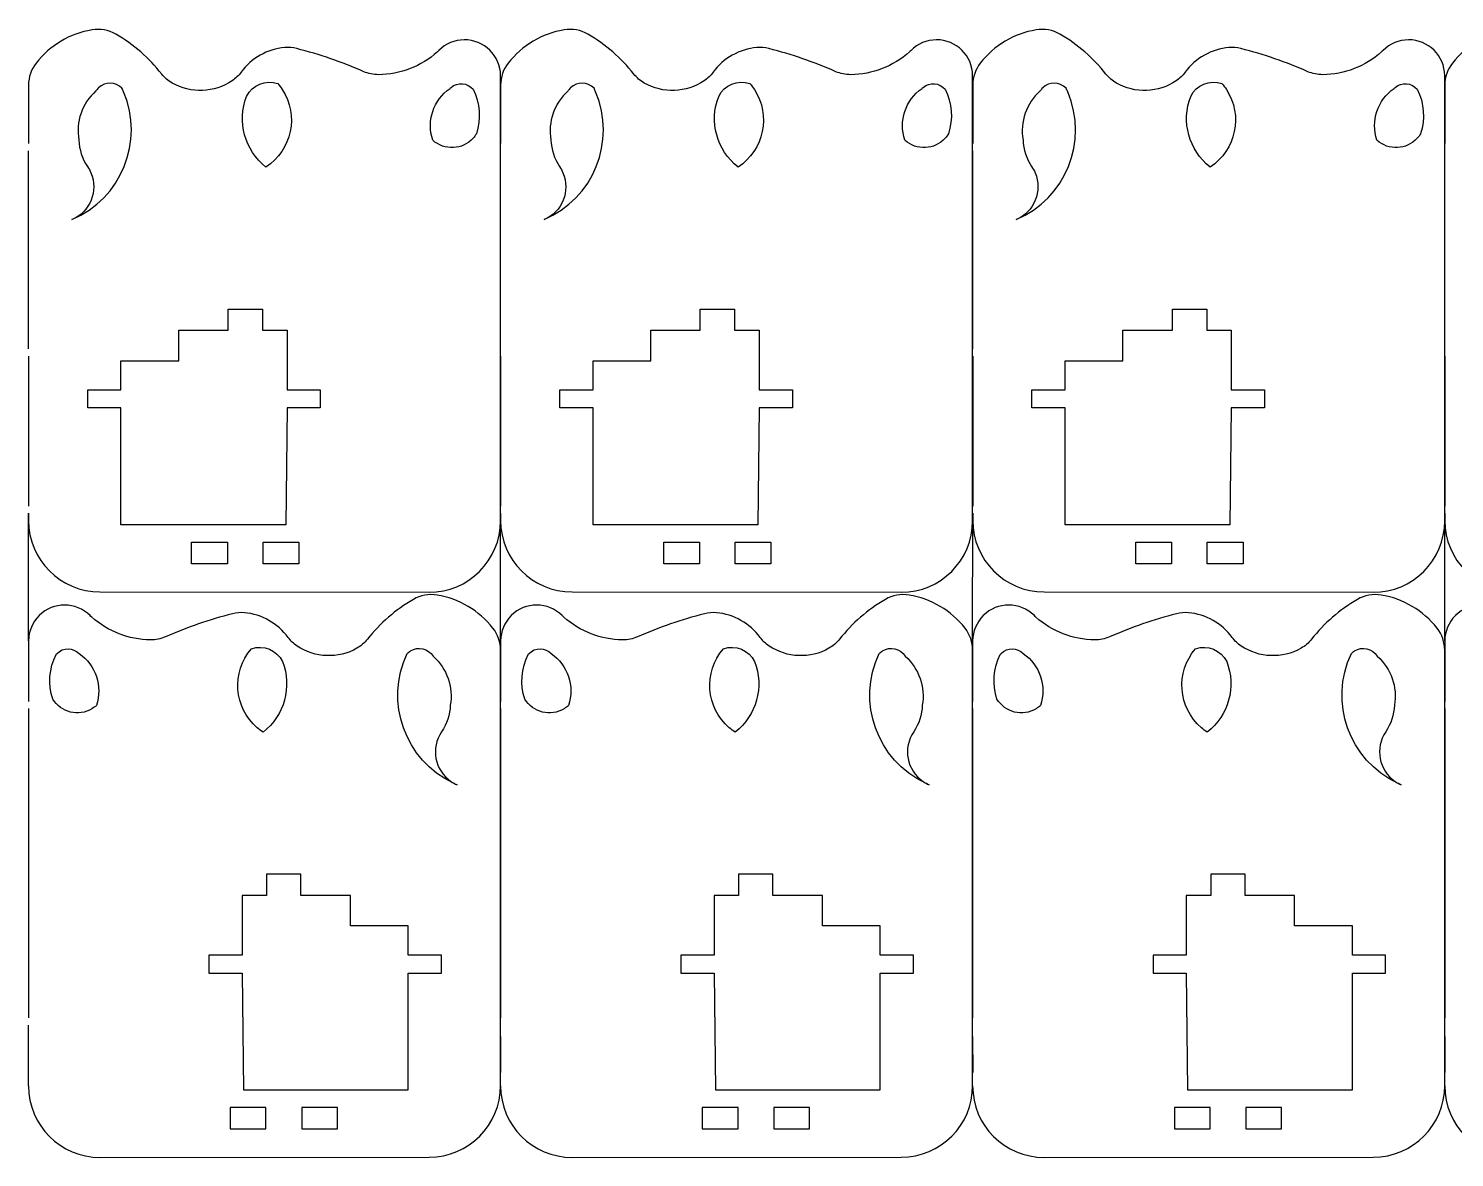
# Model space of a CAD drawing. Header units: inches. Extents: x -1166 to 134, y 1090 to 1990.
# Drawn here: x -410.5 to -211.2, y 1422.3 to 1580.1 of the extents above; entities that cross this region are included whole.
import ezdxf

# ---------------------------------------------------------------- set-up
doc = ezdxf.new("R2010")
doc.units = ezdxf.units.IN
doc.header["$MEASUREMENT"] = 0
doc.layers.add('Corte exterior', color=7, linetype='Continuous')
doc.layers.add('grabado linea medio', color=7, linetype='Continuous')

# ---------------------------------------------------------------- blocks, each defined once
blk = doc.blocks.new('block 4')
at = {"layer": 'Corte exterior', "color": 1, "lineweight": 25}
blk.add_lwpolyline([(-410.52, 1535.3), (-410.52, 1563)], dxfattribs=at)
blk = doc.blocks.new('block 9')
at = {"layer": 'Corte exterior', "color": 1, "lineweight": 25}
blk.add_lwpolyline([(-410.52, 1494.5), (-410.52, 1486.04)], dxfattribs=at)
blk = doc.blocks.new('block 14')
at = {"layer": 'Corte exterior', "color": 1, "lineweight": 25}
blk.add_lwpolyline([(-410.52, 1485.04), (-410.52, 1441.8)], dxfattribs=at)
blk = doc.blocks.new('block 19')
at = {"layer": 'Corte exterior', "color": 1, "lineweight": 25}
blk.add_lwpolyline([(-410.52, 1534.3), (-410.52, 1513.33)], dxfattribs=at)
blk = doc.blocks.new('block 24')
at = {"layer": 'Corte exterior', "color": 1, "lineweight": 25}
blk.add_lwpolyline([(-344.52, 1439.18), (-344.52, 1434.18)], dxfattribs=at)
blk = doc.blocks.new('block 30')
at = {"layer": 'Corte exterior', "color": 1, "lineweight": 25}
blk.add_open_spline([(-410.52, 1432.3), (-410.52, 1426.77), (-406.05, 1422.3), (-400.52, 1422.3), (-400.52, 1422.3), (-400.52, 1422.3), (-400.51, 1422.3), (-400.51, 1422.3), (-354.51, 1422.34), (-354.51, 1422.34), (-348.99, 1422.35), (-344.52, 1426.82), (-344.52, 1432.34), (-344.52, 1432.34), (-344.52, 1493.18), (-344.52, 1493.18), (-344.52, 1494.3), (-344.9, 1495.39), (-345.59, 1496.27), (-347.53, 1498.73), (-350.31, 1500.38), (-353.4, 1500.9), (-354.54, 1501.09), (-355.72, 1500.87), (-356.72, 1500.29), (-359.2, 1498.86), (-361.38, 1496.97), (-363.15, 1494.72), (-363.55, 1494.21), (-364.04, 1493.79), (-364.61, 1493.47), (-367.23, 1491.97), (-370.48, 1492.1), (-372.98, 1493.78), (-373.46, 1494.1), (-373.89, 1494.51), (-374.23, 1494.98), (-375.68, 1496.95), (-377.9, 1498.21), (-380.34, 1498.43), (-380.91, 1498.47), (-381.47, 1498.43), (-382.02, 1498.29), (-385.22, 1497.47), (-388.36, 1496.39), (-391.39, 1495.06), (-392.04, 1494.77), (-392.74, 1494.63), (-393.46, 1494.64), (-396.49, 1494.67), (-399.42, 1495.8), (-401.68, 1497.82), (-401.76, 1497.89), (-401.83, 1497.95), (-401.9, 1498.02), (-403.87, 1500), (-407.06, 1500), (-409.04, 1498.03), (-409.98, 1497.1), (-410.51, 1495.82), (-410.52, 1494.5), (-410.52, 1494.5), (-410.52, 1512.33), (-410.52, 1512.33), (-410.52, 1512.33), (-410.52, 1511.33), (-410.52, 1511.33), (-410.52, 1505.82), (-406.05, 1501.34), (-400.53, 1501.33), (-400.53, 1501.33), (-354.53, 1501.29), (-354.53, 1501.29), (-349.01, 1501.28), (-344.53, 1505.76), (-344.52, 1511.28), (-344.52, 1511.28), (-344.52, 1511.29), (-344.52, 1511.29), (-344.52, 1511.29), (-344.52, 1573.49), (-344.52, 1573.49), (-344.54, 1576.28), (-346.82, 1578.52), (-349.61, 1578.5), (-350.94, 1578.49), (-352.21, 1577.96), (-353.15, 1577.02), (-353.21, 1576.95), (-353.29, 1576.88), (-353.36, 1576.81), (-355.63, 1574.79), (-358.55, 1573.66), (-361.59, 1573.63), (-362.3, 1573.62), (-363, 1573.77), (-363.65, 1574.05), (-366.68, 1575.39), (-369.82, 1576.47), (-373.03, 1577.28), (-373.57, 1577.42), (-374.14, 1577.47), (-374.7, 1577.42), (-377.14, 1577.2), (-379.37, 1575.95), (-380.81, 1573.97), (-381.16, 1573.5), (-381.58, 1573.1), (-382.06, 1572.77), (-384.57, 1571.09), (-387.81, 1570.97), (-390.43, 1572.46), (-391, 1572.78), (-391.5, 1573.21), (-391.9, 1573.72), (-393.66, 1575.97), (-395.84, 1577.86), (-398.32, 1579.29), (-399.32, 1579.87), (-400.5, 1580.08), (-401.64, 1579.89), (-404.73, 1579.38), (-407.52, 1577.73), (-409.45, 1575.26), (-410.14, 1574.38), (-410.52, 1573.29), (-410.52, 1572.17), (-410.52, 1572.17), (-410.52, 1564), (-410.52, 1564)], degree=3, knots=[0, 0, 0, 0, 1, 1, 1, 2, 2, 2, 3, 3, 3, 4, 4, 4, 5, 5, 5, 6, 6, 6, 7, 7, 7, 8, 8, 8, 9, 9, 9, 10, 10, 10, 11, 11, 11, 12, 12, 12, 13, 13, 13, 14, 14, 14, 15, 15, 15, 16, 16, 16, 17, 17, 17, 18, 18, 18, 19, 19, 19, 20, 20, 20, 21, 21, 21, 22, 22, 22, 23, 23, 23, 24, 24, 24, 25, 25, 25, 26, 26, 26, 27, 27, 27, 28, 28, 28, 29, 29, 29, 30, 30, 30, 31, 31, 31, 32, 32, 32, 33, 33, 33, 34, 34, 34, 35, 35, 35, 36, 36, 36, 37, 37, 37, 38, 38, 38, 39, 39, 39, 40, 40, 40, 41, 41, 41, 42, 42, 42, 43, 43, 43, 43], dxfattribs=at)
blk = doc.blocks.new('block 35')
at = {"layer": 'Corte exterior', "color": 1, "lineweight": 25}
blk.add_lwpolyline([(-410.52, 1432.3), (-410.52, 1440.8)], dxfattribs=at)
blk = doc.blocks.new('block 40')
at = {"layer": 'Corte exterior', "color": 1, "lineweight": 25}
blk.add_lwpolyline([(-382.32, 1426.28), (-377.32, 1426.28), (-377.32, 1429.28), (-382.32, 1429.28), (-382.32, 1426.28)], dxfattribs=at)
blk = doc.blocks.new('block 45')
at = {"layer": 'Corte exterior', "color": 1, "lineweight": 25}
blk.add_lwpolyline([(-372.32, 1426.28), (-367.32, 1426.28), (-367.32, 1429.28), (-372.32, 1429.28), (-372.32, 1426.28)], dxfattribs=at)
blk = doc.blocks.new('block 50')
at = {"layer": 'Corte exterior', "color": 1, "lineweight": 25}
blk.add_open_spline([(-407.14, 1486.37), (-406, 1484.48), (-403.54, 1483.87), (-401.65, 1485.01), (-401.43, 1485.15), (-401.22, 1485.3), (-401.03, 1485.47), (-400.14, 1488.16), (-401.12, 1491.12), (-403.45, 1492.73), (-404.3, 1493.59), (-405.68, 1493.6), (-406.54, 1492.75), (-406.59, 1492.71), (-406.63, 1492.66), (-406.67, 1492.61), (-407.64, 1490.67), (-407.81, 1488.43), (-407.14, 1486.37)], degree=3, knots=[0, 0, 0, 0, 1, 1, 1, 2, 2, 2, 3, 3, 3, 4, 4, 4, 5, 5, 5, 6, 6, 6, 6], dxfattribs=at)
blk = doc.blocks.new('block 55')
at = {"layer": 'Corte exterior', "color": 1, "lineweight": 25}
blk.add_open_spline([(-377.72, 1481.73), (-374.74, 1484.07), (-373.64, 1488.08), (-375.01, 1491.61), (-375.81, 1493.21), (-377.67, 1493.98), (-379.37, 1493.4), (-382.19, 1490.13), (-381.83, 1485.18), (-378.55, 1482.36), (-378.29, 1482.13), (-378.01, 1481.92), (-377.72, 1481.73)], degree=3, knots=[0, 0, 0, 0, 1, 1, 1, 2, 2, 2, 3, 3, 3, 4, 4, 4, 4], dxfattribs=at)
blk = doc.blocks.new('block 60')
at = {"layer": 'Corte exterior', "color": 1, "lineweight": 25}
blk.add_open_spline([(-350.59, 1474.37), (-350.9, 1474.5), (-351.19, 1474.66), (-351.46, 1474.85), (-353.74, 1476.4), (-354.33, 1479.52), (-352.77, 1481.8), (-352.02, 1482.89), (-351.6, 1484.17), (-351.56, 1485.49), (-351.11, 1488.04), (-352.01, 1490.64), (-353.95, 1492.36), (-354.63, 1493.44), (-356.06, 1493.77), (-357.14, 1493.1), (-357.3, 1493), (-357.45, 1492.88), (-357.58, 1492.74), (-360.8, 1485.95), (-357.9, 1477.83), (-351.11, 1474.6), (-350.94, 1474.52), (-350.77, 1474.45), (-350.59, 1474.37)], degree=3, knots=[0, 0, 0, 0, 1, 1, 1, 2, 2, 2, 3, 3, 3, 4, 4, 4, 5, 5, 5, 6, 6, 6, 7, 7, 7, 8, 8, 8, 8], dxfattribs=at)
blk = doc.blocks.new('block 65')
at = {"layer": 'Corte exterior', "color": 1, "lineweight": 25}
blk.add_lwpolyline([(-382.72, 1508.27), (-382.72, 1505.27), (-387.72, 1505.27), (-387.72, 1508.27), (-382.72, 1508.27)], dxfattribs=at)
blk = doc.blocks.new('block 70')
at = {"layer": 'Corte exterior', "color": 1, "lineweight": 25}
blk.add_lwpolyline([(-372.72, 1508.27), (-372.72, 1505.27), (-377.72, 1505.27), (-377.72, 1508.27), (-372.72, 1508.27)], dxfattribs=at)
blk = doc.blocks.new('block 75')
at = {"layer": 'Corte exterior', "color": 1, "lineweight": 25}
blk.add_open_spline([(-404.45, 1553.37), (-401.91, 1554.44), (-400.72, 1557.38), (-401.8, 1559.92), (-401.93, 1560.23), (-402.09, 1560.52), (-402.27, 1560.79), (-403.02, 1561.88), (-403.44, 1563.16), (-403.48, 1564.49), (-403.94, 1567.03), (-403.03, 1569.64), (-401.09, 1571.35), (-400.99, 1571.51), (-400.87, 1571.66), (-400.74, 1571.79), (-399.82, 1572.68), (-398.35, 1572.66), (-397.46, 1571.74), (-397.38, 1571.57), (-397.3, 1571.39), (-397.23, 1571.22), (-394.29, 1564.3), (-397.53, 1556.3), (-404.45, 1553.37)], degree=3, knots=[0, 0, 0, 0, 1, 1, 1, 2, 2, 2, 3, 3, 3, 4, 4, 4, 5, 5, 5, 6, 6, 6, 7, 7, 7, 8, 8, 8, 8], dxfattribs=at)
blk = doc.blocks.new('block 80')
at = {"layer": 'Corte exterior', "color": 1, "lineweight": 25}
blk.add_open_spline([(-375.67, 1572.4), (-377.37, 1572.97), (-379.23, 1572.21), (-380.03, 1570.6), (-381.4, 1567.07), (-380.3, 1563.07), (-377.33, 1560.72), (-373.7, 1563.09), (-372.68, 1567.94), (-375.05, 1571.56), (-375.24, 1571.85), (-375.45, 1572.13), (-375.67, 1572.4)], degree=3, knots=[0, 0, 0, 0, 1, 1, 1, 2, 2, 2, 3, 3, 3, 4, 4, 4, 4], dxfattribs=at)
blk = doc.blocks.new('block 85')
at = {"layer": 'Corte exterior', "color": 1, "lineweight": 25}
blk.add_open_spline([(-348.37, 1571.6), (-349.15, 1572.52), (-350.52, 1572.64), (-351.45, 1571.86), (-351.5, 1571.82), (-351.55, 1571.77), (-351.59, 1571.72), (-353.92, 1570.11), (-354.91, 1567.15), (-354.01, 1564.47), (-352.37, 1562.99), (-349.84, 1563.11), (-348.36, 1564.75), (-348.19, 1564.94), (-348.04, 1565.15), (-347.9, 1565.37), (-347.24, 1567.42), (-347.4, 1569.66), (-348.37, 1571.6)], degree=3, knots=[0, 0, 0, 0, 1, 1, 1, 2, 2, 2, 3, 3, 3, 4, 4, 4, 5, 5, 5, 6, 6, 6, 6], dxfattribs=at)
blk = doc.blocks.new('block 89')
at = {"layer": 'Corte exterior', "color": 1, "lineweight": 25}
blk.add_lwpolyline([(-344.52, 1535.3), (-344.52, 1563)], dxfattribs=at)
blk = doc.blocks.new('block 94')
at = {"layer": 'Corte exterior', "color": 1, "lineweight": 25}
blk.add_lwpolyline([(-344.52, 1494.5), (-344.52, 1486.04)], dxfattribs=at)
blk = doc.blocks.new('block 99')
at = {"layer": 'Corte exterior', "color": 1, "lineweight": 25}
blk.add_lwpolyline([(-344.52, 1485.04), (-344.52, 1441.8)], dxfattribs=at)
blk = doc.blocks.new('block 104')
at = {"layer": 'Corte exterior', "color": 1, "lineweight": 25}
blk.add_lwpolyline([(-344.52, 1534.3), (-344.52, 1513.33)], dxfattribs=at)
blk = doc.blocks.new('block 109')
at = {"layer": 'Corte exterior', "color": 1, "lineweight": 25}
blk.add_lwpolyline([(-278.52, 1439.18), (-278.51, 1434.18)], dxfattribs=at)
blk = doc.blocks.new('block 115')
at = {"layer": 'Corte exterior', "color": 1, "lineweight": 25}
blk.add_open_spline([(-344.52, 1432.3), (-344.52, 1426.77), (-340.04, 1422.3), (-334.52, 1422.3), (-334.52, 1422.3), (-334.51, 1422.3), (-334.51, 1422.3), (-334.51, 1422.3), (-288.51, 1422.34), (-288.51, 1422.34), (-282.99, 1422.35), (-278.52, 1426.82), (-278.52, 1432.34), (-278.52, 1432.34), (-278.52, 1493.18), (-278.52, 1493.18), (-278.52, 1494.3), (-278.9, 1495.39), (-279.59, 1496.27), (-281.52, 1498.73), (-284.31, 1500.38), (-287.4, 1500.9), (-288.54, 1501.09), (-289.72, 1500.87), (-290.72, 1500.29), (-293.2, 1498.86), (-295.38, 1496.97), (-297.14, 1494.72), (-297.54, 1494.21), (-298.04, 1493.79), (-298.61, 1493.47), (-301.23, 1491.97), (-304.47, 1492.1), (-306.98, 1493.78), (-307.46, 1494.1), (-307.88, 1494.51), (-308.23, 1494.98), (-309.67, 1496.95), (-311.9, 1498.21), (-314.34, 1498.43), (-314.9, 1498.47), (-315.47, 1498.43), (-316.01, 1498.29), (-319.22, 1497.47), (-322.36, 1496.39), (-325.39, 1495.06), (-326.04, 1494.77), (-326.74, 1494.63), (-327.45, 1494.64), (-330.49, 1494.67), (-333.41, 1495.8), (-335.68, 1497.82), (-335.75, 1497.89), (-335.82, 1497.95), (-335.89, 1498.02), (-337.86, 1500), (-341.06, 1500), (-343.04, 1498.03), (-343.98, 1497.1), (-344.51, 1495.82), (-344.52, 1494.5), (-344.52, 1494.5), (-344.52, 1512.33), (-344.52, 1512.33), (-344.52, 1512.33), (-344.52, 1511.33), (-344.52, 1511.33), (-344.52, 1505.82), (-340.05, 1501.34), (-334.53, 1501.33), (-334.53, 1501.33), (-288.53, 1501.29), (-288.53, 1501.29), (-283, 1501.28), (-278.52, 1505.76), (-278.52, 1511.28), (-278.52, 1511.28), (-278.52, 1511.29), (-278.52, 1511.29), (-278.52, 1511.29), (-278.52, 1573.49), (-278.52, 1573.49), (-278.54, 1576.28), (-280.81, 1578.52), (-283.6, 1578.5), (-284.93, 1578.49), (-286.2, 1577.96), (-287.14, 1577.02), (-287.21, 1576.95), (-287.28, 1576.88), (-287.36, 1576.81), (-289.62, 1574.79), (-292.55, 1573.66), (-295.58, 1573.63), (-296.29, 1573.62), (-297, 1573.77), (-297.65, 1574.05), (-300.68, 1575.39), (-303.82, 1576.47), (-307.02, 1577.28), (-307.57, 1577.42), (-308.13, 1577.47), (-308.7, 1577.42), (-311.13, 1577.2), (-313.36, 1575.95), (-314.81, 1573.97), (-315.15, 1573.5), (-315.57, 1573.1), (-316.06, 1572.77), (-318.56, 1571.09), (-321.81, 1570.97), (-324.43, 1572.46), (-325, 1572.78), (-325.49, 1573.21), (-325.89, 1573.72), (-327.66, 1575.97), (-329.84, 1577.86), (-332.32, 1579.29), (-333.32, 1579.87), (-334.49, 1580.08), (-335.64, 1579.89), (-338.73, 1579.38), (-341.51, 1577.73), (-343.45, 1575.26), (-344.14, 1574.38), (-344.52, 1573.29), (-344.52, 1572.17), (-344.52, 1572.17), (-344.52, 1564), (-344.52, 1564)], degree=3, knots=[0, 0, 0, 0, 1, 1, 1, 2, 2, 2, 3, 3, 3, 4, 4, 4, 5, 5, 5, 6, 6, 6, 7, 7, 7, 8, 8, 8, 9, 9, 9, 10, 10, 10, 11, 11, 11, 12, 12, 12, 13, 13, 13, 14, 14, 14, 15, 15, 15, 16, 16, 16, 17, 17, 17, 18, 18, 18, 19, 19, 19, 20, 20, 20, 21, 21, 21, 22, 22, 22, 23, 23, 23, 24, 24, 24, 25, 25, 25, 26, 26, 26, 27, 27, 27, 28, 28, 28, 29, 29, 29, 30, 30, 30, 31, 31, 31, 32, 32, 32, 33, 33, 33, 34, 34, 34, 35, 35, 35, 36, 36, 36, 37, 37, 37, 38, 38, 38, 39, 39, 39, 40, 40, 40, 41, 41, 41, 42, 42, 42, 43, 43, 43, 43], dxfattribs=at)
blk = doc.blocks.new('block 120')
at = {"layer": 'Corte exterior', "color": 1, "lineweight": 25}
blk.add_lwpolyline([(-344.52, 1432.3), (-344.52, 1440.8)], dxfattribs=at)
blk = doc.blocks.new('block 125')
at = {"layer": 'Corte exterior', "color": 1, "lineweight": 25}
blk.add_lwpolyline([(-316.32, 1426.28), (-311.32, 1426.28), (-311.32, 1429.28), (-316.32, 1429.28), (-316.32, 1426.28)], dxfattribs=at)
blk = doc.blocks.new('block 130')
at = {"layer": 'Corte exterior', "color": 1, "lineweight": 25}
blk.add_lwpolyline([(-306.32, 1426.28), (-301.32, 1426.28), (-301.32, 1429.28), (-306.32, 1429.28), (-306.32, 1426.28)], dxfattribs=at)
blk = doc.blocks.new('block 135')
at = {"layer": 'Corte exterior', "color": 1, "lineweight": 25}
blk.add_open_spline([(-341.14, 1486.37), (-340, 1484.48), (-337.54, 1483.87), (-335.65, 1485.01), (-335.43, 1485.15), (-335.22, 1485.3), (-335.03, 1485.47), (-334.13, 1488.16), (-335.12, 1491.12), (-337.45, 1492.73), (-338.29, 1493.59), (-339.68, 1493.6), (-340.54, 1492.75), (-340.58, 1492.71), (-340.63, 1492.66), (-340.67, 1492.61), (-341.64, 1490.67), (-341.8, 1488.43), (-341.14, 1486.37)], degree=3, knots=[0, 0, 0, 0, 1, 1, 1, 2, 2, 2, 3, 3, 3, 4, 4, 4, 5, 5, 5, 6, 6, 6, 6], dxfattribs=at)
blk = doc.blocks.new('block 140')
at = {"layer": 'Corte exterior', "color": 1, "lineweight": 25}
blk.add_open_spline([(-311.71, 1481.73), (-308.74, 1484.07), (-307.64, 1488.08), (-309.01, 1491.61), (-309.81, 1493.21), (-311.67, 1493.98), (-313.37, 1493.4), (-316.19, 1490.13), (-315.82, 1485.18), (-312.55, 1482.36), (-312.28, 1482.13), (-312, 1481.92), (-311.71, 1481.73)], degree=3, knots=[0, 0, 0, 0, 1, 1, 1, 2, 2, 2, 3, 3, 3, 4, 4, 4, 4], dxfattribs=at)
blk = doc.blocks.new('block 145')
at = {"layer": 'Corte exterior', "color": 1, "lineweight": 25}
blk.add_open_spline([(-284.59, 1474.37), (-284.89, 1474.5), (-285.18, 1474.66), (-285.46, 1474.85), (-287.74, 1476.4), (-288.32, 1479.52), (-286.76, 1481.8), (-286.02, 1482.89), (-285.6, 1484.17), (-285.56, 1485.49), (-285.1, 1488.04), (-286.01, 1490.64), (-287.95, 1492.36), (-288.63, 1493.44), (-290.06, 1493.77), (-291.14, 1493.1), (-291.3, 1493), (-291.45, 1492.88), (-291.58, 1492.74), (-294.8, 1485.95), (-291.9, 1477.83), (-285.1, 1474.6), (-284.93, 1474.52), (-284.76, 1474.45), (-284.59, 1474.37)], degree=3, knots=[0, 0, 0, 0, 1, 1, 1, 2, 2, 2, 3, 3, 3, 4, 4, 4, 5, 5, 5, 6, 6, 6, 7, 7, 7, 8, 8, 8, 8], dxfattribs=at)
blk = doc.blocks.new('block 150')
at = {"layer": 'Corte exterior', "color": 1, "lineweight": 25}
blk.add_lwpolyline([(-316.72, 1508.27), (-316.72, 1505.27), (-321.72, 1505.27), (-321.72, 1508.27), (-316.72, 1508.27)], dxfattribs=at)
blk = doc.blocks.new('block 155')
at = {"layer": 'Corte exterior', "color": 1, "lineweight": 25}
blk.add_lwpolyline([(-306.72, 1508.27), (-306.72, 1505.27), (-311.72, 1505.27), (-311.72, 1508.27), (-306.72, 1508.27)], dxfattribs=at)
blk = doc.blocks.new('block 160')
at = {"layer": 'Corte exterior', "color": 1, "lineweight": 25}
blk.add_open_spline([(-338.45, 1553.37), (-335.91, 1554.44), (-334.72, 1557.38), (-335.8, 1559.92), (-335.93, 1560.23), (-336.09, 1560.52), (-336.27, 1560.79), (-337.02, 1561.88), (-337.44, 1563.16), (-337.48, 1564.49), (-337.93, 1567.03), (-337.03, 1569.64), (-335.09, 1571.35), (-334.99, 1571.51), (-334.87, 1571.66), (-334.73, 1571.79), (-333.81, 1572.68), (-332.35, 1572.66), (-331.46, 1571.74), (-331.38, 1571.57), (-331.3, 1571.39), (-331.23, 1571.22), (-328.29, 1564.3), (-331.52, 1556.3), (-338.45, 1553.37)], degree=3, knots=[0, 0, 0, 0, 1, 1, 1, 2, 2, 2, 3, 3, 3, 4, 4, 4, 5, 5, 5, 6, 6, 6, 7, 7, 7, 8, 8, 8, 8], dxfattribs=at)
blk = doc.blocks.new('block 165')
at = {"layer": 'Corte exterior', "color": 1, "lineweight": 25}
blk.add_open_spline([(-309.67, 1572.4), (-311.37, 1572.97), (-313.23, 1572.21), (-314.03, 1570.6), (-315.4, 1567.07), (-314.3, 1563.07), (-311.32, 1560.72), (-307.7, 1563.09), (-306.68, 1567.94), (-309.04, 1571.56), (-309.23, 1571.85), (-309.44, 1572.13), (-309.67, 1572.4)], degree=3, knots=[0, 0, 0, 0, 1, 1, 1, 2, 2, 2, 3, 3, 3, 4, 4, 4, 4], dxfattribs=at)
blk = doc.blocks.new('block 170')
at = {"layer": 'Corte exterior', "color": 1, "lineweight": 25}
blk.add_open_spline([(-282.36, 1571.6), (-283.14, 1572.52), (-284.52, 1572.64), (-285.44, 1571.86), (-285.49, 1571.82), (-285.54, 1571.77), (-285.59, 1571.72), (-287.92, 1570.11), (-288.9, 1567.15), (-288.01, 1564.47), (-286.37, 1562.99), (-283.84, 1563.11), (-282.36, 1564.75), (-282.19, 1564.94), (-282.03, 1565.15), (-281.9, 1565.37), (-281.23, 1567.42), (-281.4, 1569.66), (-282.36, 1571.6)], degree=3, knots=[0, 0, 0, 0, 1, 1, 1, 2, 2, 2, 3, 3, 3, 4, 4, 4, 5, 5, 5, 6, 6, 6, 6], dxfattribs=at)
blk = doc.blocks.new('block 174')
at = {"layer": 'Corte exterior', "color": 1, "lineweight": 25}
blk.add_lwpolyline([(-278.51, 1535.3), (-278.51, 1563)], dxfattribs=at)
blk = doc.blocks.new('block 179')
at = {"layer": 'Corte exterior', "color": 1, "lineweight": 25}
blk.add_lwpolyline([(-278.52, 1494.5), (-278.52, 1486.04)], dxfattribs=at)
blk = doc.blocks.new('block 184')
at = {"layer": 'Corte exterior', "color": 1, "lineweight": 25}
blk.add_lwpolyline([(-278.52, 1485.04), (-278.52, 1441.8)], dxfattribs=at)
blk = doc.blocks.new('block 189')
at = {"layer": 'Corte exterior', "color": 1, "lineweight": 25}
blk.add_lwpolyline([(-278.51, 1534.3), (-278.51, 1513.33)], dxfattribs=at)
blk = doc.blocks.new('block 194')
at = {"layer": 'Corte exterior', "color": 1, "lineweight": 25}
blk.add_lwpolyline([(-212.51, 1439.18), (-212.51, 1434.18)], dxfattribs=at)
blk = doc.blocks.new('block 200')
at = {"layer": 'Corte exterior', "color": 1, "lineweight": 25}
blk.add_open_spline([(-278.52, 1432.3), (-278.52, 1426.77), (-274.04, 1422.3), (-268.52, 1422.3), (-268.51, 1422.3), (-268.51, 1422.3), (-268.51, 1422.3), (-268.51, 1422.3), (-222.5, 1422.34), (-222.5, 1422.34), (-216.99, 1422.35), (-212.52, 1426.82), (-212.52, 1432.34), (-212.52, 1432.34), (-212.52, 1493.18), (-212.52, 1493.18), (-212.52, 1494.3), (-212.89, 1495.39), (-213.58, 1496.27), (-215.52, 1498.73), (-218.31, 1500.38), (-221.4, 1500.9), (-222.54, 1501.09), (-223.71, 1500.87), (-224.72, 1500.29), (-227.19, 1498.86), (-229.37, 1496.97), (-231.14, 1494.72), (-231.54, 1494.21), (-232.04, 1493.79), (-232.6, 1493.47), (-235.23, 1491.97), (-238.47, 1492.1), (-240.98, 1493.78), (-241.46, 1494.1), (-241.88, 1494.51), (-242.22, 1494.98), (-243.67, 1496.95), (-245.9, 1498.21), (-248.34, 1498.43), (-248.9, 1498.47), (-249.46, 1498.43), (-250.01, 1498.29), (-253.22, 1497.47), (-256.35, 1496.39), (-259.38, 1495.06), (-260.03, 1494.77), (-260.74, 1494.63), (-261.45, 1494.64), (-264.49, 1494.67), (-267.41, 1495.8), (-269.68, 1497.82), (-269.75, 1497.89), (-269.82, 1497.95), (-269.89, 1498.02), (-271.86, 1500), (-275.06, 1500), (-277.03, 1498.03), (-277.97, 1497.1), (-278.51, 1495.82), (-278.52, 1494.5), (-278.52, 1494.5), (-278.51, 1512.33), (-278.51, 1512.33), (-278.51, 1512.33), (-278.51, 1511.33), (-278.51, 1511.33), (-278.51, 1505.82), (-274.04, 1501.34), (-268.53, 1501.33), (-268.53, 1501.33), (-222.52, 1501.29), (-222.52, 1501.29), (-217, 1501.28), (-212.52, 1505.76), (-212.51, 1511.28), (-212.51, 1511.28), (-212.51, 1511.29), (-212.51, 1511.29), (-212.51, 1511.29), (-212.51, 1573.49), (-212.51, 1573.49), (-212.53, 1576.28), (-214.81, 1578.52), (-217.6, 1578.5), (-218.93, 1578.49), (-220.2, 1577.96), (-221.14, 1577.02), (-221.21, 1576.95), (-221.28, 1576.88), (-221.35, 1576.81), (-223.62, 1574.79), (-226.54, 1573.66), (-229.58, 1573.63), (-230.29, 1573.62), (-231, 1573.77), (-231.65, 1574.05), (-234.68, 1575.39), (-237.81, 1576.47), (-241.02, 1577.28), (-241.57, 1577.42), (-242.13, 1577.47), (-242.69, 1577.42), (-245.13, 1577.2), (-247.36, 1575.95), (-248.81, 1573.97), (-249.15, 1573.5), (-249.57, 1573.1), (-250.05, 1572.77), (-252.56, 1571.09), (-255.8, 1570.97), (-258.43, 1572.46), (-258.99, 1572.78), (-259.49, 1573.21), (-259.89, 1573.72), (-261.66, 1575.97), (-263.84, 1577.86), (-266.31, 1579.29), (-267.32, 1579.87), (-268.49, 1580.08), (-269.64, 1579.89), (-272.73, 1579.38), (-275.51, 1577.73), (-277.45, 1575.26), (-278.14, 1574.38), (-278.51, 1573.29), (-278.51, 1572.17), (-278.51, 1572.17), (-278.51, 1564), (-278.51, 1564)], degree=3, knots=[0, 0, 0, 0, 1, 1, 1, 2, 2, 2, 3, 3, 3, 4, 4, 4, 5, 5, 5, 6, 6, 6, 7, 7, 7, 8, 8, 8, 9, 9, 9, 10, 10, 10, 11, 11, 11, 12, 12, 12, 13, 13, 13, 14, 14, 14, 15, 15, 15, 16, 16, 16, 17, 17, 17, 18, 18, 18, 19, 19, 19, 20, 20, 20, 21, 21, 21, 22, 22, 22, 23, 23, 23, 24, 24, 24, 25, 25, 25, 26, 26, 26, 27, 27, 27, 28, 28, 28, 29, 29, 29, 30, 30, 30, 31, 31, 31, 32, 32, 32, 33, 33, 33, 34, 34, 34, 35, 35, 35, 36, 36, 36, 37, 37, 37, 38, 38, 38, 39, 39, 39, 40, 40, 40, 41, 41, 41, 42, 42, 42, 43, 43, 43, 43], dxfattribs=at)
blk = doc.blocks.new('block 205')
at = {"layer": 'Corte exterior', "color": 1, "lineweight": 25}
blk.add_lwpolyline([(-278.52, 1432.3), (-278.52, 1440.8)], dxfattribs=at)
blk = doc.blocks.new('block 210')
at = {"layer": 'Corte exterior', "color": 1, "lineweight": 25}
blk.add_lwpolyline([(-250.32, 1426.28), (-245.32, 1426.28), (-245.32, 1429.28), (-250.32, 1429.28), (-250.32, 1426.28)], dxfattribs=at)
blk = doc.blocks.new('block 215')
at = {"layer": 'Corte exterior', "color": 1, "lineweight": 25}
blk.add_lwpolyline([(-240.32, 1426.28), (-235.32, 1426.28), (-235.32, 1429.28), (-240.32, 1429.28), (-240.32, 1426.28)], dxfattribs=at)
blk = doc.blocks.new('block 220')
at = {"layer": 'Corte exterior', "color": 1, "lineweight": 25}
blk.add_open_spline([(-275.13, 1486.37), (-273.99, 1484.48), (-271.53, 1483.87), (-269.64, 1485.01), (-269.42, 1485.15), (-269.22, 1485.3), (-269.03, 1485.47), (-268.13, 1488.16), (-269.12, 1491.12), (-271.44, 1492.73), (-272.29, 1493.59), (-273.67, 1493.6), (-274.53, 1492.75), (-274.58, 1492.71), (-274.63, 1492.66), (-274.67, 1492.61), (-275.63, 1490.67), (-275.8, 1488.43), (-275.13, 1486.37)], degree=3, knots=[0, 0, 0, 0, 1, 1, 1, 2, 2, 2, 3, 3, 3, 4, 4, 4, 5, 5, 5, 6, 6, 6, 6], dxfattribs=at)
blk = doc.blocks.new('block 225')
at = {"layer": 'Corte exterior', "color": 1, "lineweight": 25}
blk.add_open_spline([(-245.71, 1481.73), (-242.74, 1484.07), (-241.64, 1488.08), (-243, 1491.61), (-243.81, 1493.21), (-245.67, 1493.98), (-247.36, 1493.4), (-250.19, 1490.13), (-249.82, 1485.18), (-246.54, 1482.36), (-246.28, 1482.13), (-246, 1481.92), (-245.71, 1481.73)], degree=3, knots=[0, 0, 0, 0, 1, 1, 1, 2, 2, 2, 3, 3, 3, 4, 4, 4, 4], dxfattribs=at)
blk = doc.blocks.new('block 230')
at = {"layer": 'Corte exterior', "color": 1, "lineweight": 25}
blk.add_open_spline([(-218.59, 1474.37), (-218.89, 1474.5), (-219.18, 1474.66), (-219.45, 1474.85), (-221.73, 1476.4), (-222.32, 1479.52), (-220.76, 1481.8), (-220.02, 1482.89), (-219.6, 1484.17), (-219.56, 1485.49), (-219.1, 1488.04), (-220.01, 1490.64), (-221.95, 1492.36), (-222.62, 1493.44), (-224.05, 1493.77), (-225.14, 1493.1), (-225.3, 1493), (-225.44, 1492.88), (-225.57, 1492.74), (-228.8, 1485.95), (-225.9, 1477.83), (-219.1, 1474.6), (-218.93, 1474.52), (-218.76, 1474.45), (-218.59, 1474.37)], degree=3, knots=[0, 0, 0, 0, 1, 1, 1, 2, 2, 2, 3, 3, 3, 4, 4, 4, 5, 5, 5, 6, 6, 6, 7, 7, 7, 8, 8, 8, 8], dxfattribs=at)
blk = doc.blocks.new('block 235')
at = {"layer": 'Corte exterior', "color": 1, "lineweight": 25}
blk.add_lwpolyline([(-250.71, 1508.27), (-250.71, 1505.27), (-255.71, 1505.27), (-255.71, 1508.27), (-250.71, 1508.27)], dxfattribs=at)
blk = doc.blocks.new('block 240')
at = {"layer": 'Corte exterior', "color": 1, "lineweight": 25}
blk.add_lwpolyline([(-240.71, 1508.27), (-240.71, 1505.27), (-245.71, 1505.27), (-245.71, 1508.27), (-240.71, 1508.27)], dxfattribs=at)
blk = doc.blocks.new('block 245')
at = {"layer": 'Corte exterior', "color": 1, "lineweight": 25}
blk.add_open_spline([(-272.45, 1553.37), (-269.9, 1554.44), (-268.72, 1557.38), (-269.79, 1559.92), (-269.92, 1560.23), (-270.08, 1560.52), (-270.27, 1560.79), (-271.01, 1561.88), (-271.43, 1563.16), (-271.47, 1564.49), (-271.93, 1567.03), (-271.02, 1569.64), (-269.08, 1571.35), (-268.98, 1571.51), (-268.86, 1571.66), (-268.73, 1571.79), (-267.81, 1572.68), (-266.35, 1572.66), (-265.46, 1571.74), (-265.38, 1571.57), (-265.3, 1571.39), (-265.22, 1571.22), (-262.29, 1564.3), (-265.52, 1556.3), (-272.45, 1553.37)], degree=3, knots=[0, 0, 0, 0, 1, 1, 1, 2, 2, 2, 3, 3, 3, 4, 4, 4, 5, 5, 5, 6, 6, 6, 7, 7, 7, 8, 8, 8, 8], dxfattribs=at)
blk = doc.blocks.new('block 250')
at = {"layer": 'Corte exterior', "color": 1, "lineweight": 25}
blk.add_open_spline([(-243.67, 1572.4), (-245.36, 1572.97), (-247.23, 1572.21), (-248.03, 1570.6), (-249.39, 1567.07), (-248.3, 1563.07), (-245.32, 1560.72), (-241.7, 1563.09), (-240.68, 1567.94), (-243.04, 1571.56), (-243.23, 1571.85), (-243.44, 1572.13), (-243.67, 1572.4)], degree=3, knots=[0, 0, 0, 0, 1, 1, 1, 2, 2, 2, 3, 3, 3, 4, 4, 4, 4], dxfattribs=at)
blk = doc.blocks.new('block 255')
at = {"layer": 'Corte exterior', "color": 1, "lineweight": 25}
blk.add_open_spline([(-216.36, 1571.6), (-217.14, 1572.52), (-218.52, 1572.64), (-219.44, 1571.86), (-219.49, 1571.82), (-219.54, 1571.77), (-219.59, 1571.72), (-221.91, 1570.11), (-222.9, 1567.15), (-222, 1564.47), (-220.37, 1562.99), (-217.84, 1563.11), (-216.36, 1564.75), (-216.18, 1564.94), (-216.03, 1565.15), (-215.9, 1565.37), (-215.23, 1567.42), (-215.4, 1569.66), (-216.36, 1571.6)], degree=3, knots=[0, 0, 0, 0, 1, 1, 1, 2, 2, 2, 3, 3, 3, 4, 4, 4, 5, 5, 5, 6, 6, 6, 6], dxfattribs=at)
blk = doc.blocks.new('block 259')
at = {"layer": 'Corte exterior', "color": 1, "lineweight": 25}
blk.add_lwpolyline([(-212.51, 1535.3), (-212.51, 1563)], dxfattribs=at)
blk = doc.blocks.new('block 264')
at = {"layer": 'Corte exterior', "color": 1, "lineweight": 25}
blk.add_lwpolyline([(-212.51, 1494.5), (-212.51, 1486.04)], dxfattribs=at)
blk = doc.blocks.new('block 269')
at = {"layer": 'Corte exterior', "color": 1, "lineweight": 25}
blk.add_lwpolyline([(-212.51, 1485.04), (-212.51, 1441.8)], dxfattribs=at)
blk = doc.blocks.new('block 274')
at = {"layer": 'Corte exterior', "color": 1, "lineweight": 25}
blk.add_lwpolyline([(-212.51, 1534.3), (-212.51, 1513.33)], dxfattribs=at)
blk = doc.blocks.new('block 285')
at = {"layer": 'Corte exterior', "color": 1, "lineweight": 25}
blk.add_open_spline([(-212.51, 1432.3), (-212.51, 1426.77), (-208.04, 1422.3), (-202.51, 1422.3), (-202.51, 1422.3), (-202.51, 1422.3), (-202.5, 1422.3), (-202.5, 1422.3), (-156.5, 1422.34), (-156.5, 1422.34), (-150.98, 1422.35), (-146.51, 1426.82), (-146.51, 1432.34), (-146.51, 1432.34), (-146.51, 1493.18), (-146.51, 1493.18), (-146.51, 1494.3), (-146.89, 1495.39), (-147.58, 1496.27), (-149.52, 1498.73), (-152.3, 1500.38), (-155.39, 1500.9), (-156.54, 1501.09), (-157.71, 1500.87), (-158.71, 1500.29), (-161.19, 1498.86), (-163.37, 1496.97), (-165.14, 1494.72), (-165.54, 1494.21), (-166.03, 1493.79), (-166.6, 1493.47), (-169.22, 1491.97), (-172.47, 1492.1), (-174.97, 1493.78), (-175.46, 1494.1), (-175.88, 1494.51), (-176.22, 1494.98), (-177.67, 1496.95), (-179.9, 1498.21), (-182.34, 1498.43), (-182.9, 1498.47), (-183.46, 1498.43), (-184.01, 1498.29), (-187.21, 1497.47), (-190.35, 1496.39), (-193.38, 1495.06), (-194.03, 1494.77), (-194.74, 1494.63), (-195.45, 1494.64), (-198.48, 1494.67), (-201.41, 1495.8), (-203.67, 1497.82), (-203.75, 1497.89), (-203.82, 1497.95), (-203.89, 1498.02), (-205.86, 1500), (-209.05, 1500), (-211.03, 1498.03), (-211.97, 1497.1), (-212.5, 1495.82), (-212.51, 1494.5), (-212.51, 1494.5), (-212.51, 1512.33), (-212.51, 1512.33), (-212.51, 1512.33), (-212.51, 1511.33), (-212.51, 1511.33), (-212.51, 1505.82), (-208.04, 1501.34), (-202.52, 1501.33), (-202.52, 1501.33), (-156.52, 1501.29), (-156.52, 1501.29), (-151, 1501.28), (-146.52, 1505.76), (-146.51, 1511.28), (-146.51, 1511.28), (-146.51, 1511.29), (-146.51, 1511.29), (-146.51, 1511.29), (-146.51, 1573.49), (-146.51, 1573.49), (-146.53, 1576.28), (-148.81, 1578.52), (-151.6, 1578.5), (-152.93, 1578.49), (-154.2, 1577.96), (-155.14, 1577.02), (-155.21, 1576.95), (-155.28, 1576.88), (-155.35, 1576.81), (-157.62, 1574.79), (-160.54, 1573.66), (-163.58, 1573.63), (-164.29, 1573.62), (-164.99, 1573.77), (-165.64, 1574.05), (-168.67, 1575.39), (-171.81, 1576.47), (-175.02, 1577.28), (-175.56, 1577.42), (-176.13, 1577.47), (-176.69, 1577.42), (-179.13, 1577.2), (-181.36, 1575.95), (-182.8, 1573.97), (-183.15, 1573.5), (-183.57, 1573.1), (-184.05, 1572.77), (-186.56, 1571.09), (-189.8, 1570.97), (-192.42, 1572.46), (-192.99, 1572.78), (-193.49, 1573.21), (-193.89, 1573.72), (-195.65, 1575.97), (-197.83, 1577.86), (-200.31, 1579.29), (-201.31, 1579.87), (-202.49, 1580.08), (-203.63, 1579.89), (-206.72, 1579.38), (-209.51, 1577.73), (-211.44, 1575.26), (-212.13, 1574.38), (-212.51, 1573.29), (-212.51, 1572.17), (-212.51, 1572.17), (-212.51, 1564), (-212.51, 1564)], degree=3, knots=[0, 0, 0, 0, 1, 1, 1, 2, 2, 2, 3, 3, 3, 4, 4, 4, 5, 5, 5, 6, 6, 6, 7, 7, 7, 8, 8, 8, 9, 9, 9, 10, 10, 10, 11, 11, 11, 12, 12, 12, 13, 13, 13, 14, 14, 14, 15, 15, 15, 16, 16, 16, 17, 17, 17, 18, 18, 18, 19, 19, 19, 20, 20, 20, 21, 21, 21, 22, 22, 22, 23, 23, 23, 24, 24, 24, 25, 25, 25, 26, 26, 26, 27, 27, 27, 28, 28, 28, 29, 29, 29, 30, 30, 30, 31, 31, 31, 32, 32, 32, 33, 33, 33, 34, 34, 34, 35, 35, 35, 36, 36, 36, 37, 37, 37, 38, 38, 38, 39, 39, 39, 40, 40, 40, 41, 41, 41, 42, 42, 42, 43, 43, 43, 43], dxfattribs=at)
blk = doc.blocks.new('block 290')
at = {"layer": 'Corte exterior', "color": 1, "lineweight": 25}
blk.add_lwpolyline([(-212.51, 1432.3), (-212.51, 1440.8)], dxfattribs=at)
blk = doc.blocks.new('block 685')
at = {"layer": 'grabado linea medio', "color": 2, "lineweight": 25}
blk.add_lwpolyline([(-372.44, 1461.88), (-377.24, 1461.88), (-377.24, 1458.93), (-380.67, 1458.93), (-380.67, 1450.59), (-385.31, 1450.59), (-385.31, 1448.07), (-380.67, 1448.07), (-380.47, 1431.73), (-357.44, 1431.73), (-357.44, 1448.07), (-352.8, 1448.07), (-352.8, 1450.59), (-357.44, 1450.59), (-357.44, 1454.65), (-365.52, 1454.65), (-365.52, 1458.93), (-372.44, 1458.93), (-372.44, 1461.88)], dxfattribs=at)
blk = doc.blocks.new('block 690')
at = {"layer": 'grabado linea medio', "color": 2, "lineweight": 25}
blk.add_lwpolyline([(-374.37, 1537.92), (-374.37, 1529.58), (-369.73, 1529.58), (-369.73, 1527.06), (-374.37, 1527.06), (-374.57, 1510.72), (-397.6, 1510.72), (-397.6, 1527.06), (-402.24, 1527.06), (-402.24, 1529.58), (-397.6, 1529.58), (-397.6, 1533.64), (-389.52, 1533.64), (-389.52, 1537.92), (-382.6, 1537.92), (-382.6, 1540.87), (-377.8, 1540.87), (-377.8, 1537.92), (-374.37, 1537.92)], dxfattribs=at)
blk = doc.blocks.new('block 695')
at = {"layer": 'grabado linea medio', "color": 2, "lineweight": 25}
blk.add_lwpolyline([(-306.44, 1461.88), (-311.24, 1461.88), (-311.24, 1458.93), (-314.67, 1458.93), (-314.67, 1450.59), (-319.31, 1450.59), (-319.31, 1448.07), (-314.67, 1448.07), (-314.47, 1431.73), (-291.44, 1431.73), (-291.44, 1448.07), (-286.8, 1448.07), (-286.8, 1450.59), (-291.44, 1450.59), (-291.44, 1454.65), (-299.52, 1454.65), (-299.52, 1458.93), (-306.44, 1458.93), (-306.44, 1461.88)], dxfattribs=at)
blk = doc.blocks.new('block 700')
at = {"layer": 'grabado linea medio', "color": 2, "lineweight": 25}
blk.add_lwpolyline([(-308.37, 1537.92), (-308.37, 1529.58), (-303.73, 1529.58), (-303.73, 1527.06), (-308.37, 1527.06), (-308.57, 1510.72), (-331.6, 1510.72), (-331.6, 1527.06), (-336.24, 1527.06), (-336.24, 1529.58), (-331.6, 1529.58), (-331.6, 1533.64), (-323.52, 1533.64), (-323.52, 1537.92), (-316.6, 1537.92), (-316.6, 1540.87), (-311.8, 1540.87), (-311.8, 1537.92), (-308.37, 1537.92)], dxfattribs=at)
blk = doc.blocks.new('block 705')
at = {"layer": 'grabado linea medio', "color": 2, "lineweight": 25}
blk.add_lwpolyline([(-240.44, 1461.88), (-245.24, 1461.88), (-245.24, 1458.93), (-248.66, 1458.93), (-248.66, 1450.59), (-253.3, 1450.59), (-253.3, 1448.07), (-248.66, 1448.07), (-248.46, 1431.73), (-225.43, 1431.73), (-225.43, 1448.07), (-220.79, 1448.07), (-220.79, 1450.59), (-225.43, 1450.59), (-225.43, 1454.65), (-233.51, 1454.65), (-233.51, 1458.93), (-240.44, 1458.93), (-240.44, 1461.88)], dxfattribs=at)
blk = doc.blocks.new('block 710')
at = {"layer": 'grabado linea medio', "color": 2, "lineweight": 25}
blk.add_lwpolyline([(-242.37, 1537.92), (-242.37, 1529.58), (-237.73, 1529.58), (-237.73, 1527.06), (-242.37, 1527.06), (-242.57, 1510.72), (-265.6, 1510.72), (-265.6, 1527.06), (-270.24, 1527.06), (-270.24, 1529.58), (-265.6, 1529.58), (-265.6, 1533.64), (-257.52, 1533.64), (-257.52, 1537.92), (-250.59, 1537.92), (-250.59, 1540.87), (-245.79, 1540.87), (-245.79, 1537.92), (-242.37, 1537.92)], dxfattribs=at)

msp = doc.modelspace()

# ---------------------------------------------------------------- block references
at = {"layer": 'Corte exterior'}
for name in ['block 30', 'block 115', 'block 200', 'block 285', 'block 75', 'block 80', 'block 85', 'block 160', 'block 165', 'block 170', 'block 245', 'block 250', 'block 255', 'block 4', 'block 89', 'block 174', 'block 259', 'block 19', 'block 104', 'block 189', 'block 274', 'block 65', 'block 70', 'block 150', 'block 155', 'block 235', 'block 240', 'block 9', 'block 50', 'block 55', 'block 60', 'block 94', 'block 135', 'block 140', 'block 145', 'block 179', 'block 220', 'block 225', 'block 230', 'block 264', 'block 14', 'block 99', 'block 184', 'block 269', 'block 35', 'block 120', 'block 205', 'block 290', 'block 24', 'block 109', 'block 194', 'block 40', 'block 45', 'block 125', 'block 130', 'block 210', 'block 215']:
    msp.add_blockref(name, (0, 0), dxfattribs=at)
at = {"layer": 'grabado linea medio'}
for name in ['block 690', 'block 700', 'block 710', 'block 685', 'block 695', 'block 705']:
    msp.add_blockref(name, (0, 0), dxfattribs=at)

doc.saveas('drawing.dxf')
